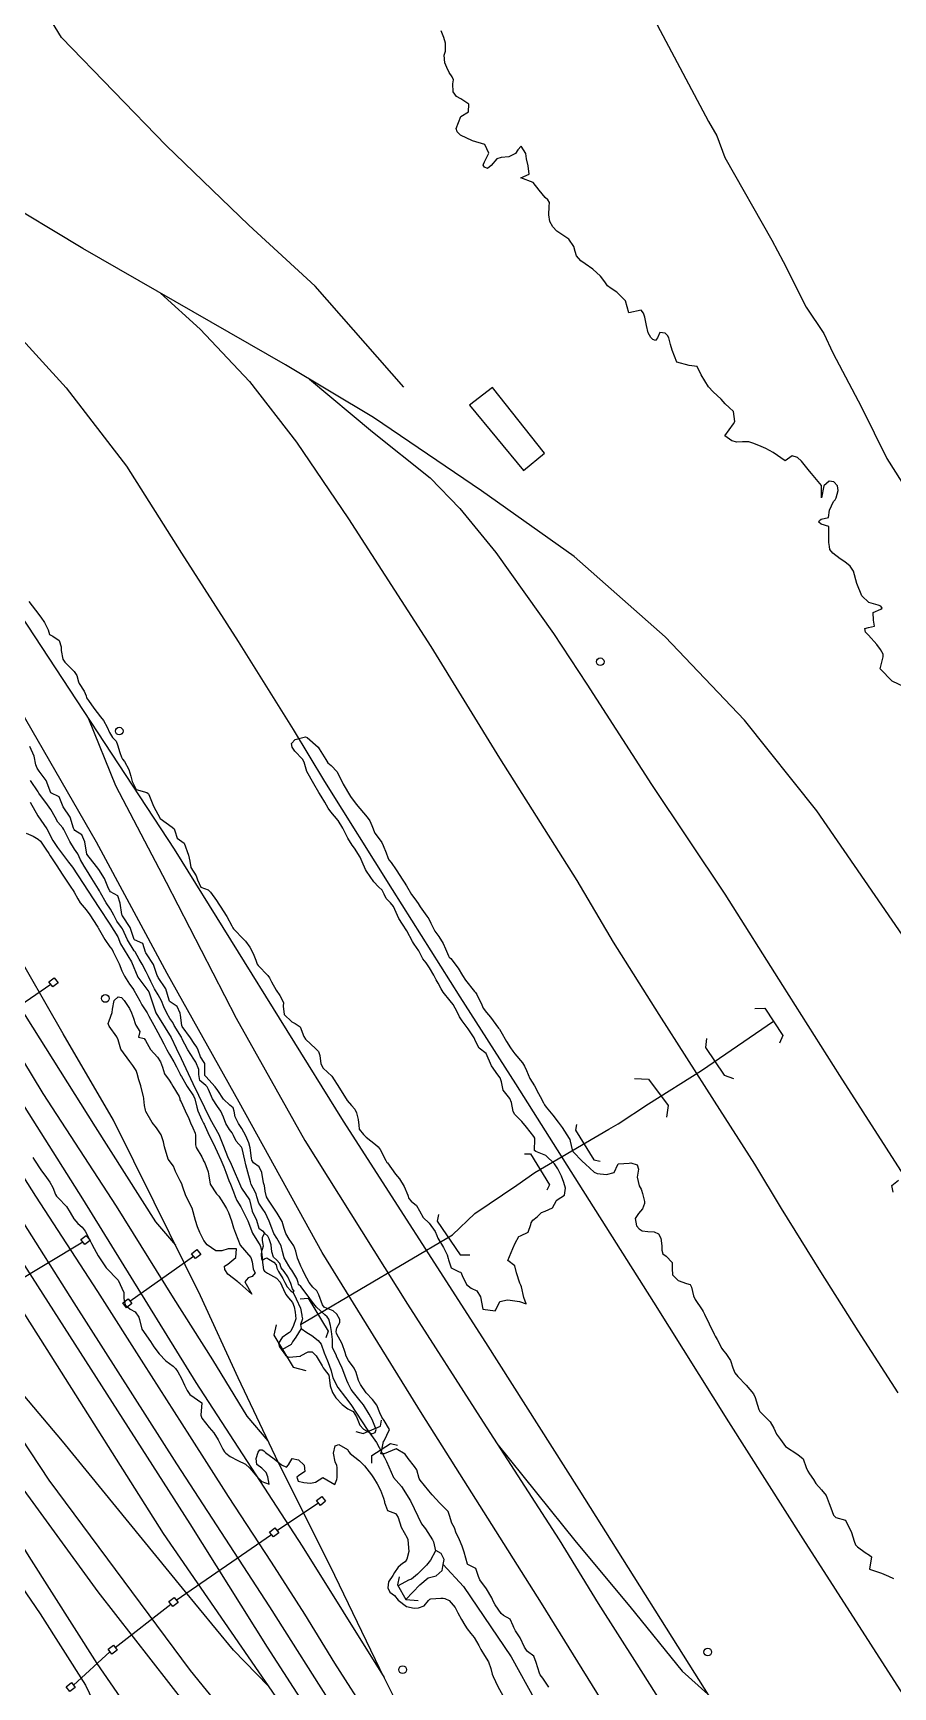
# Model space of a CAD drawing. Header units: metres. Extents: x 307586 to 320046, y 7427249 to 7434250.
# Drawn here: x 308448.7 to 308590, y 7433262 to 7433533.9 of the extents above; entities that cross this region are included whole.
import ezdxf

# ---------------------------------------------------------------- set-up
doc = ezdxf.new("R2010")
doc.units = ezdxf.units.M
doc.header["$MEASUREMENT"] = 0
for name, color, linetype in [('Area', 45, 'Continuous'), ('Curvas de Nivel 1m', 11, 'Continuous'), ('Divisa', 42, 'FENCELINE2'), ('Edificações', 30, 'Continuous'), ('Hidrografia', 140, 'Continuous'), ('Linha Férrea', 20, 'Continuous'), ('Pontes_Viadutos_Tubos', 190, 'Continuous'), ('Portico', 45, 'Continuous'), ('Postes', 20, 'Continuous')]:
    doc.layers.add(name, color=color, linetype=linetype)
doc.linetypes.add('FENCELINE2', pattern='A,0.25,-0.1,[132,ltypeshp.shx,S=0.1,R=0,X=-0.1,Y=0],-0.1,1', length=1.45)

msp = doc.modelspace()

# ---------------------------------------------------------------- linework, layer by layer
at = {"layer": 'Area'}
msp.add_polyline3d([(308546.14, 7433545.04, 709.41), (308559.74, 7433519.36, 709.46), (308561.12, 7433517.04, 709.37), (308562.43, 7433513.48, 709.46), (308570.15, 7433499.89, 709.36), (308572, 7433496.35, 709.37), (308575.76, 7433488.86, 709.51), (308578.67, 7433484.55, 709.37), (308580.17, 7433481.37, 709.43), (308584.89, 7433472.42, 709.34), (308589.05, 7433464, 709.2), (308591.49, 7433460.07, 709.23)], dxfattribs=at)
at = {"layer": 'Curvas de Nivel 1m', "flags": 128}
for points, elevation in [([(308591.91, 7433426.42), (308589.92, 7433427.37), (308587.95, 7433429.4), (308588.42, 7433431.39), (308588.42, 7433431.83), (308587.98, 7433432.6), (308587.41, 7433433.41), (308586.02, 7433434.93), (308585.55, 7433435.42), (308585.45, 7433436.01), (308586.03, 7433436.17), (308587, 7433436.44), (308586.84, 7433437.41), (308586.82, 7433438.64), (308588.06, 7433439.23), (308588.27, 7433439.4), (308588.07, 7433439.71), (308587.61, 7433439.87), (308586.08, 7433440.3), (308584.91, 7433441.43), (308584.11, 7433443.44), (308583.56, 7433445.45), (308583, 7433446.3), (308582.16, 7433446.98), (308581.38, 7433447.48), (308580.17, 7433448.39), (308579.68, 7433449), (308579.6, 7433449.5), (308579.53, 7433450.17), (308579.51, 7433451.5), (308579.51, 7433452.79), (308578.23, 7433453.19), (308577.88, 7433453.52), (308577.95, 7433453.81), (308578.24, 7433453.98), (308579.47, 7433454.28), (308579.6, 7433455.5), (308580.28, 7433456.91), (308580.57, 7433457.2), (308580.72, 7433457.49), (308581.06, 7433458.71), (308580.93, 7433459.48), (308580.31, 7433460.14), (308579.56, 7433460.25), (308578.69, 7433459.51), (308578.28, 7433457.52), (308578.3, 7433459.52), (308576.64, 7433461.54), (308576.34, 7433461.92), (308575.01, 7433463.55), (308574.36, 7433464.13), (308573.51, 7433464.42), (308572.35, 7433463.59), (308570.37, 7433464.96), (308569.16, 7433465.62), (308568.39, 7433465.94), (308567.18, 7433466.43), (308566.39, 7433466.73), (308565.32, 7433466.74), (308564.39, 7433466.68), (308563.56, 7433466.86), (308562.4, 7433467.71), (308563.86, 7433469.69), (308564.04, 7433470.08), (308563.85, 7433471.69), (308563.11, 7433472.35), (308562.47, 7433472.94), (308561.8, 7433473.72), (308560.49, 7433474.94), (308559.73, 7433475.74), (308558.52, 7433477.75), (308557.87, 7433479.09), (308556.54, 7433479.28), (308554.54, 7433479.8), (308553.76, 7433481.81), (308553.5, 7433482.74), (308553.23, 7433483.82), (308553, 7433484.22), (308552.6, 7433484.56), (308551.76, 7433484.69), (308551.35, 7433483.84), (308551.03, 7433483.4), (308550.59, 7433483.57), (308550.28, 7433483.85), (308549.82, 7433484.64), (308549.55, 7433485.86), (308549.26, 7433487.24), (308549.04, 7433487.87), (308548.65, 7433488.37), (308546.64, 7433487.9), (308546.09, 7433489.91), (308544.68, 7433491.34), (308543.74, 7433491.93), (308543.15, 7433492.39), (308542.7, 7433493), (308542.01, 7433493.96), (308540.73, 7433495.1), (308539.46, 7433495.98), (308538.75, 7433496.49), (308538.03, 7433497.27), (308537.8, 7433498), (308537.61, 7433498.84), (308536.78, 7433500.02), (308534.8, 7433501.34), (308534.13, 7433502.05), (308533.68, 7433502.92), (308533.52, 7433504.06), (308533.54, 7433505.38), (308533.59, 7433506.06), (308533.31, 7433506.51), (308532.87, 7433506.9), (308531.91, 7433508.08), (308530.9, 7433509.38), (308528.9, 7433510.11), (308530.27, 7433510.74), (308530.09, 7433512.1), (308529.81, 7433513.24), (308529.7, 7433514.1), (308528.97, 7433515.31), (308528.38, 7433514.7), (308528.02, 7433514.12), (308526.95, 7433513.55), (308525.65, 7433513.45), (308524.94, 7433513.23), (308524.03, 7433512.17), (308523.42, 7433511.68), (308522.93, 7433511.85), (308522.73, 7433512.19), (308522.74, 7433512.38), (308522.94, 7433512.74), (308523.62, 7433514.18), (308522.97, 7433515.59), (308520.98, 7433516.21), (308518.99, 7433517.12), (308518.43, 7433517.67), (308518.28, 7433518.24), (308519.02, 7433520.23), (308520.28, 7433520.97), (308520.35, 7433522.22), (308519.06, 7433523.13), (308518.34, 7433523.51), (308517.78, 7433524.25), (308517.74, 7433525.6), (308517.85, 7433526.25), (308517.61, 7433526.75), (308517.11, 7433527.46), (308516.71, 7433528.26), (308516.38, 7433529.02), (308516.31, 7433530.27), (308516.5, 7433530.92), (308516.52, 7433532.27), (308516.26, 7433533.2), (308515.78, 7433534.27)], 709), ([(308448.06, 7433440.45), (308449.13, 7433439.06), (308450.03, 7433437.92), (308450.63, 7433437.04), (308451.21, 7433435.83), (308451.44, 7433435.04), (308451.99, 7433434.77), (308453.01, 7433434.04), (308453.34, 7433433.01), (308453.37, 7433432.41), (308453.65, 7433431), (308453.95, 7433430.52), (308455.5, 7433428.98), (308455.92, 7433428.3), (308456.19, 7433427.26), (308456.31, 7433426.97), (308457.13, 7433425.71), (308457.48, 7433424.96), (308457.54, 7433424.63), (308457.87, 7433424.19), (308458.71, 7433422.94), (308459.84, 7433421.52), (308460.29, 7433420.93), (308460.93, 7433419.81), (308461.3, 7433418.92), (308461.8, 7433418.13), (308462.38, 7433417.49), (308462.62, 7433416.9), (308463.02, 7433415.64), (308463.29, 7433414.89), (308463.44, 7433414.57), (308463.75, 7433414.17), (308464.47, 7433412.87), (308464.82, 7433411.77), (308465.03, 7433410.87), (308465.69, 7433409.59), (308467.45, 7433409.07), (308467.68, 7433408.89), (308467.73, 7433408.83), (308467.78, 7433408.73), (308468.51, 7433406.82), (308469.63, 7433404.81), (308471.62, 7433403.38), (308471.92, 7433403.09), (308472.01, 7433402.78), (308472.4, 7433401.58), (308473.59, 7433400.76), (308474.29, 7433398.75), (308474.5, 7433397.8), (308474.69, 7433396.75), (308475.52, 7433395.37), (308475.76, 7433394.74), (308476.31, 7433393.53), (308477.5, 7433393.06), (308477.92, 7433392.71), (308478.86, 7433391.32), (308479.25, 7433390.69), (308479.47, 7433390.37), (308480.58, 7433388.68), (308481.43, 7433387.13), (308481.56, 7433386.81), (308481.65, 7433386.67), (308483.4, 7433384.93), (308483.65, 7433384.64), (308484.35, 7433383.66), (308484.92, 7433382.62), (308485.36, 7433381.52), (308485.59, 7433380.85), (308485.74, 7433380.61), (308487.33, 7433378.98), (308487.59, 7433378.59), (308487.94, 7433377.96), (308488.69, 7433376.58), (308489.29, 7433375.69), (308489.88, 7433374.56), (308489.86, 7433373.97), (308489.99, 7433372.56), (308491.24, 7433371.39), (308491.81, 7433371.11), (308492.64, 7433370.53), (308493.21, 7433368.97), (308493.5, 7433368.52), (308495.19, 7433366.91), (308495.43, 7433366.74), (308495.67, 7433366.49), (308495.84, 7433365.83), (308496.03, 7433364.49), (308496.4, 7433363.73), (308497.14, 7433363.11), (308497.81, 7433362.46), (308499.11, 7433360.45), (308500.33, 7433358.44), (308501.07, 7433357.63), (308501.64, 7433357), (308501.87, 7433356.42), (308502.14, 7433355.32), (308502.25, 7433354.41), (308502.34, 7433353.73), (308503.02, 7433352.83), (308503.48, 7433352.4), (308505, 7433351.21), (308505.46, 7433350.84), (308505.77, 7433350.37), (308506.73, 7433348.59), (308506.84, 7433348.35), (308506.88, 7433348.27), (308506.96, 7433348.17), (308508.32, 7433346.34), (308508.93, 7433345.57), (308509.75, 7433344.32), (308510.32, 7433342.89), (308510.5, 7433342.31), (308510.89, 7433341.9), (308511.76, 7433341.18), (308512.23, 7433340.29), (308512.86, 7433339.18), (308513.81, 7433338.27), (308514.83, 7433336.89), (308515.07, 7433336.26), (308515.26, 7433335.81), (308516.18, 7433334.25), (308516.78, 7433333.05), (308516.97, 7433332.44), (308517.01, 7433332.24), (308517.45, 7433330.92), (308518.75, 7433330.27), (308519.06, 7433330.21), (308519.27, 7433329.68), (308519.95, 7433328.2), (308520.72, 7433327.58), (308521.68, 7433327.14), (308522.25, 7433326.17), (308522.67, 7433324.16), (308524.67, 7433323.86), (308524.8, 7433324.02), (308524.82, 7433324.14), (308525.42, 7433325.4), (308526.7, 7433325.68), (308527.17, 7433325.64), (308528.69, 7433325.4), (308529.75, 7433325.02), (308529.38, 7433326.08), (308529.01, 7433327.8), (308528.92, 7433328.09), (308528.73, 7433328.43), (308528.19, 7433330.1), (308527.9, 7433331.24), (308526.77, 7433332.12), (308527.6, 7433334.11), (308527.95, 7433334.96), (308528.59, 7433336.09), (308528.82, 7433336.19), (308530.09, 7433336.82), (308530.54, 7433338.07), (308530.61, 7433338.31), (308530.85, 7433338.75), (308531.58, 7433339.34), (308532.28, 7433340.05), (308532.88, 7433340.27), (308534.1, 7433340.81), (308534.75, 7433342.02), (308534.84, 7433342.08), (308534.89, 7433342.1), (308536.05, 7433342.86), (308536.23, 7433344.01), (308535.98, 7433344.96), (308535.57, 7433346.01), (308534.95, 7433347.19), (308534.41, 7433348.03), (308532.98, 7433349.4), (308531.37, 7433350.06), (308531.13, 7433350.2), (308531.22, 7433352.07), (308531.19, 7433352.24), (308531.02, 7433352.54), (308529.81, 7433354.08), (308529.05, 7433354.98), (308527.9, 7433356.11), (308527.61, 7433356.65), (308527.36, 7433358.12), (308527.09, 7433358.77), (308525.99, 7433360.13), (308525.74, 7433361.52), (308525.52, 7433362.14), (308525.14, 7433362.68), (308524.05, 7433364.15), (308523.18, 7433366.16), (308522.05, 7433367.03), (308521.47, 7433368.19), (308521.21, 7433368.75), (308520.23, 7433370.2), (308519.25, 7433371.54), (308518.82, 7433372.21), (308518.46, 7433373.02), (308517.75, 7433374.23), (308517.28, 7433374.81), (308516.12, 7433376.25), (308515.83, 7433376.77), (308515.32, 7433377.71), (308514.97, 7433378.26), (308514.58, 7433379.02), (308513.9, 7433380.27), (308513.36, 7433381.06), (308512.81, 7433381.74), (308512.52, 7433382.29), (308512.14, 7433383.05), (308511.39, 7433384.13), (308511.27, 7433384.31), (308511.12, 7433384.59), (308510.16, 7433386.32), (308509.43, 7433387.43), (308508.87, 7433388.34), (308508.43, 7433389.37), (308507.98, 7433390.34), (308507.48, 7433390.94), (308506.79, 7433391.66), (308506.44, 7433392.37), (308506.12, 7433392.99), (308505.5, 7433393.58), (308504.76, 7433394.39), (308503.54, 7433396.16), (308503.39, 7433396.4), (308502.83, 7433397.69), (308502.51, 7433398.42), (308501.58, 7433399.9), (308501.2, 7433400.43), (308500.49, 7433401.55), (308500.01, 7433402.45), (308499.62, 7433403.22), (308498.85, 7433404.46), (308497.65, 7433405.87), (308497.22, 7433406.48), (308496.69, 7433407.5), (308496.07, 7433408.49), (308495.69, 7433409.06), (308494.86, 7433410.51), (308493.73, 7433412.52), (308493.29, 7433414.07), (308493.01, 7433414.53), (308491.77, 7433415.88), (308491.31, 7433416.55), (308491.23, 7433417.12), (308491.8, 7433417.76), (308493.5, 7433418.22), (308493.8, 7433418.11), (308495.58, 7433416.5), (308495.78, 7433416.26), (308496.85, 7433414.48), (308497.2, 7433413.93), (308497.74, 7433413.49), (308498.7, 7433412.46), (308499.71, 7433410.45), (308500.93, 7433408.44), (308501.67, 7433407.37), (308502.09, 7433406.84), (308502.43, 7433406.42), (308503.64, 7433405), (308504.07, 7433404.4), (308504.39, 7433403.63), (308504.92, 7433402.39), (308505.6, 7433401.44), (308506.06, 7433400.83), (308506.27, 7433400.37), (308506.75, 7433399.18), (308507.06, 7433398.36), (308507.22, 7433398.01), (308507.56, 7433397.57), (308508.41, 7433396.34), (308509.52, 7433394.67), (308509.74, 7433394.33), (308510.11, 7433393.72), (308510.95, 7433392.32), (308511.49, 7433391.58), (308512.01, 7433390.84), (308512.34, 7433390.3), (308513.45, 7433388.74), (308513.77, 7433388.28), (308514.11, 7433387.6), (308514.77, 7433386.27), (308515.41, 7433385.4), (308516.13, 7433384.25), (308516.51, 7433383.37), (308517.01, 7433382.24), (308517.14, 7433382), (308517.37, 7433381.77), (308518.62, 7433380.22), (308519.33, 7433378.98), (308519.81, 7433378.21), (308521.3, 7433376.37), (308521.39, 7433376.27), (308521.44, 7433376.19), (308521.64, 7433375.85), (308522.47, 7433374.17), (308522.71, 7433373.61), (308523.26, 7433372.9), (308523.89, 7433372.15), (308525.23, 7433370.33), (308525.37, 7433370.14), (308525.59, 7433369.77), (308526.56, 7433368.13), (308527.19, 7433367.11), (308527.6, 7433366.53), (308527.93, 7433366.11), (308529.16, 7433364.61), (308529.51, 7433364.09), (308529.84, 7433363.39), (308530.4, 7433362.08), (308531.12, 7433360.83), (308531.41, 7433360.36), (308531.55, 7433360.06), (308532.05, 7433359.1), (308532.62, 7433358.05), (308532.78, 7433357.74), (308533.08, 7433357.35), (308534.14, 7433356.03), (308535.05, 7433354.89), (308535.7, 7433354.01), (308536.84, 7433352.18), (308536.95, 7433352), (308537.01, 7433351.76), (308537.32, 7433350.32), (308537.48, 7433349.99), (308538.97, 7433348.47), (308539.52, 7433347.96), (308540.95, 7433346.64), (308541.43, 7433346.42), (308542.95, 7433346.29), (308544.25, 7433346.61), (308544.82, 7433347.9), (308544.87, 7433348), (308544.97, 7433348.05), (308546.7, 7433348.15), (308546.97, 7433348.19), (308548.02, 7433347.86), (308548.24, 7433347.14), (308548.01, 7433345.86), (308548.35, 7433344.43), (308548.66, 7433343.85), (308548.74, 7433343.68), (308548.91, 7433343.14), (308549.23, 7433341.85), (308549.24, 7433341.49), (308548.88, 7433340.65), (308548.21, 7433339.86), (308547.69, 7433339.03), (308547.88, 7433337.86), (308548.34, 7433337.36), (308548.83, 7433337.01), (308549.78, 7433336.89), (308550.83, 7433336.84), (308551.51, 7433336.5), (308551.92, 7433335.81), (308552.05, 7433334.56), (308552.04, 7433333.81), (308552.22, 7433333.25), (308552.78, 7433332.84), (308553.75, 7433331.79), (308553.74, 7433330.82), (308553.8, 7433329.79), (308554.74, 7433328.83), (308556.12, 7433328.37), (308556.73, 7433328.18), (308556.93, 7433327.76), (308557.29, 7433326.34), (308557.55, 7433325.75), (308558.68, 7433324.03), (308558.86, 7433323.73), (308559.06, 7433323.33), (308559.85, 7433321.72), (308560.64, 7433320.03), (308560.76, 7433319.83), (308560.85, 7433319.71), (308561.17, 7433319.16), (308561.95, 7433317.69), (308562.2, 7433317.29), (308562.59, 7433316.82), (308563.33, 7433315.67), (308563.75, 7433314.48), (308564.09, 7433313.66), (308564.55, 7433313.06), (308565.9, 7433311.65), (308566.53, 7433310.94), (308567.11, 7433310.22), (308567.43, 7433309.63), (308567.79, 7433308.33), (308568.03, 7433307.62), (308568.19, 7433307.33), (308568.48, 7433306.98), (308569.85, 7433305.6), (308570.45, 7433304.56), (308570.91, 7433303.58), (308571.56, 7433302.71), (308572.41, 7433301.56), (308574.4, 7433300.27), (308575.28, 7433299.53), (308575.81, 7433298.09), (308576.04, 7433297.52), (308576.36, 7433297.05), (308576.97, 7433296.13), (308577.39, 7433295.5), (308578.33, 7433294.42), (308579.06, 7433293.48), (308579.59, 7433292.18), (308579.82, 7433291.47), (308580.28, 7433290.28), (308580.67, 7433289.86), (308582.27, 7433289.44), (308583.22, 7433287.43), (308583.65, 7433286), (308583.91, 7433285.42), (308584.22, 7433285.05), (308585.48, 7433284.13), (308586.2, 7433283.71), (308586.53, 7433283.4), (308586.17, 7433281.4), (308587.7, 7433280.9), (308588.17, 7433280.72), (308589.29, 7433280.23), (308590.16, 7433279.88)], 709), ([(308533.5, 7433262.02), (308532.49, 7433263.49), (308532.1, 7433264.04), (308531.96, 7433264.32), (308531.39, 7433266.05), (308531.03, 7433267.09), (308530, 7433267.86), (308529.8, 7433268.07), (308529.5, 7433268.59), (308528.81, 7433270.08), (308528.04, 7433271.26), (308527.75, 7433271.8), (308527.64, 7433272.1), (308527.12, 7433273.16), (308526.07, 7433273.77), (308525.66, 7433274.12), (308524.69, 7433275.53), (308524.35, 7433276.14), (308524.11, 7433276.69), (308523.28, 7433278.15), (308522.15, 7433279.64), (308521.95, 7433280.16), (308521.49, 7433281.5), (308520.17, 7433282.17), (308520.16, 7433282.19), (308520.14, 7433282.22), (308519.61, 7433284.2), (308519.24, 7433285.17), (308518.82, 7433286.2), (308518.24, 7433287.48), (308518.07, 7433288.04), (308518, 7433288.21), (308517.54, 7433288.93), (308517.19, 7433290.23), (308516.93, 7433290.88), (308516.29, 7433291.53), (308515.57, 7433292.25), (308514.31, 7433293.63), (308513.8, 7433294.27), (308512.34, 7433296.01), (308512.21, 7433296.28), (308511.79, 7433297.72), (308511.41, 7433298.29), (308510.38, 7433299.56), (308509.88, 7433300.32), (308508.4, 7433301.19), (308506.46, 7433300.36), (308506.42, 7433300.33), (308506.39, 7433300.33), (308505.88, 7433300.37), (308506.02, 7433300.75), (308506.32, 7433302.36), (308506.35, 7433302.42), (308506.41, 7433302.49), (308507.34, 7433304.35), (308506.45, 7433305.83), (308506.06, 7433306.36), (308505.74, 7433307.09), (308505.22, 7433308.37), (308504.5, 7433309.3), (308503.48, 7433310.39), (308502.53, 7433311.76), (308502.31, 7433312.18), (308502.24, 7433312.4), (308501.86, 7433313.73), (308501.51, 7433314.42), (308500.57, 7433315.72), (308500.19, 7433316.43), (308500.01, 7433317.01), (308499.56, 7433318.44), (308498.63, 7433320.11), (308498.56, 7433320.45), (308498.64, 7433321.09), (308499.16, 7433321.94), (308499.17, 7433322.44), (308498.66, 7433323.29), (308498.05, 7433323.84), (308496.67, 7433324.39), (308496.55, 7433324.48), (308496.31, 7433324.85), (308495.69, 7433326.49), (308495.36, 7433327.14), (308494.72, 7433327.75), (308494.12, 7433328.51), (308493.33, 7433329.93), (308493.05, 7433330.52), (308492.76, 7433331.23), (308492.37, 7433332.13), (308492.22, 7433332.53), (308491.94, 7433333.69), (308491.58, 7433334.54), (308490.81, 7433335.64), (308490.29, 7433336.56), (308490.01, 7433337.37), (308489.69, 7433338.56), (308488.86, 7433339.92), (308488.41, 7433340.57), (308487.43, 7433342.04), (308487.11, 7433342.59), (308486.9, 7433343.53), (308486.78, 7433344.46), (308486.74, 7433344.59), (308486.63, 7433344.88), (308486.33, 7433346.6), (308485.9, 7433347.55), (308484.96, 7433348.17), (308484.7, 7433348.62), (308484.63, 7433348.96), (308484.4, 7433350.63), (308484.17, 7433351.46), (308483.71, 7433352.63), (308483.02, 7433353.84), (308482.71, 7433354.33), (308482.52, 7433354.65), (308481.93, 7433355.78), (308481.76, 7433356.66), (308481.63, 7433357.22), (308481.07, 7433357.66), (308480.06, 7433358.68), (308479.1, 7433360.09), (308478.67, 7433360.69), (308477.13, 7433362.4), (308476.98, 7433362.57), (308476.96, 7433362.71), (308476.95, 7433364.51), (308476.88, 7433364.71), (308476.27, 7433365.62), (308475.85, 7433366.73), (308475.66, 7433367.21), (308475.19, 7433367.8), (308474.59, 7433368.75), (308473.23, 7433370.59), (308473.16, 7433370.76), (308472.95, 7433372.47), (308472.9, 7433372.77), (308472.4, 7433373.91), (308471.27, 7433374.67), (308471.17, 7433374.79), (308471.12, 7433374.95), (308470.56, 7433376.8), (308469.32, 7433378.65), (308469.22, 7433378.81), (308469.15, 7433378.98), (308468.53, 7433380.82), (308467.37, 7433382.57), (308467.27, 7433382.73), (308467.23, 7433382.83), (308466.79, 7433384.24), (308465.39, 7433384.85), (308465.38, 7433384.88), (308464.72, 7433386.87), (308463.44, 7433388.78), (308463.4, 7433388.84), (308463.37, 7433388.88), (308463.31, 7433389.02), (308463.07, 7433390.89), (308462.69, 7433392.1), (308461.49, 7433392.75), (308461.33, 7433392.91), (308461.13, 7433393.28), (308460.47, 7433394.92), (308459.54, 7433396.42), (308459.16, 7433396.93), (308457.56, 7433398.95), (308457.22, 7433400.96), (308456.76, 7433402.11), (308455.61, 7433402.85), (308455.5, 7433402.98), (308455.4, 7433403.2), (308454.81, 7433404.99), (308453.66, 7433406.69), (308453.55, 7433407), (308453.02, 7433408.35), (308451.68, 7433409.03), (308450.87, 7433411.04), (308449.73, 7433412.59), (308449.4, 7433413.05), (308449.18, 7433413.61), (308448.92, 7433415.06), (308448.18, 7433416.66)], 709), ([(308447.61, 7433402.41), (308448.78, 7433401.88), (308449.6, 7433401.42), (308449.98, 7433401.05), (308450.85, 7433399.77), (308451.31, 7433399.03), (308451.56, 7433398.65), (308452.2, 7433397.67), (308452.62, 7433397.01), (308453.52, 7433395.63), (308453.96, 7433395), (308454.97, 7433393.51), (308455.31, 7433392.98), (308455.49, 7433392.67), (308456.09, 7433391.58), (308456.5, 7433390.96), (308457.46, 7433389.76), (308458.06, 7433388.94), (308459.28, 7433387.08), (308459.37, 7433386.93), (308459.42, 7433386.84), (308460.53, 7433384.92), (308461.38, 7433383.72), (308461.73, 7433383.25), (308461.89, 7433382.9), (308462.38, 7433381.91), (308462.88, 7433380.89), (308463.34, 7433379.77), (308463.78, 7433378.88), (308464.61, 7433377.57), (308465.11, 7433376.86), (308465.3, 7433376.57), (308466.26, 7433374.85), (308466.61, 7433374.18), (308467.26, 7433373.19), (308467.48, 7433372.83), (308467.77, 7433372.31), (308468.56, 7433370.82), (308469.22, 7433369.64), (308469.69, 7433368.81), (308470.23, 7433367.76), (308470.73, 7433366.79), (308471.17, 7433366.01), (308471.89, 7433364.78), (308472.33, 7433363.96), (308472.92, 7433362.76), (308472.99, 7433362.62), (308473.13, 7433362.38), (308474.08, 7433360.75), (308475.09, 7433359.19), (308475.33, 7433358.74), (308475.67, 7433357.34), (308475.84, 7433356.73), (308476.48, 7433355.28), (308476.76, 7433354.71), (308476.85, 7433354.53), (308477.03, 7433354.16), (308477.69, 7433352.7), (308478.38, 7433351.32), (308478.68, 7433350.69), (308478.98, 7433350.01), (308479.58, 7433348.68), (308480.1, 7433347.53), (308480.44, 7433346.67), (308480.92, 7433345.31), (308481.18, 7433344.67), (308481.69, 7433343.44), (308481.96, 7433342.65), (308482.24, 7433342), (308482.88, 7433340.96), (308483.07, 7433340.64), (308483.29, 7433340.21), (308484.03, 7433338.63), (308484.82, 7433336.62), (308486.06, 7433334.6), (308486.25, 7433334.06), (308486.37, 7433332.6), (308486.39, 7433332.22), (308486.61, 7433330.59), (308486.75, 7433330.36), (308487.28, 7433330.05), (308488.73, 7433329.24), (308489.33, 7433328.56), (308489.9, 7433327.37), (308490.29, 7433326.55), (308490.69, 7433326.01), (308491.39, 7433325.25), (308491.63, 7433324.54), (308491.79, 7433323.66), (308491.9, 7433322.53), (308491.56, 7433321.45), (308491.08, 7433320.54), (308490.88, 7433320.29), (308490.63, 7433320.12), (308489.69, 7433319.48), (308489.09, 7433318.57), (308489.22, 7433317.94), (308490.24, 7433316.55), (308490.58, 7433316.3), (308490.89, 7433316.24), (308492.58, 7433316.41), (308492.67, 7433316.43), (308492.81, 7433316.52), (308493.97, 7433317.12), (308494.59, 7433317.12), (308495.28, 7433316.49), (308496.23, 7433314.81), (308496.4, 7433314.48), (308496.55, 7433314.28), (308497.33, 7433313.26), (308497.48, 7433312.47), (308497.58, 7433311.52), (308497.93, 7433310.46), (308498.5, 7433309.58), (308499.51, 7433308.44), (308500.48, 7433307.74), (308501.34, 7433307.29), (308501.87, 7433306.41), (308502.44, 7433305.07), (308503.02, 7433304.39), (308504.43, 7433303.66), (308504.96, 7433303.84), (308505.11, 7433304.37), (308504.46, 7433305.98), (308504.22, 7433306.38), (308503.98, 7433306.87), (308503.06, 7433308.39), (308502.49, 7433309.08), (308501.37, 7433310.42), (308501.04, 7433310.95), (308500.53, 7433311.94), (308500.29, 7433312.43), (308500.15, 7433312.82), (308499.53, 7433314.44), (308498.62, 7433316.41), (308498.6, 7433316.45), (308498.58, 7433316.49), (308497.97, 7433317.84), (308497.94, 7433318.46), (308497.93, 7433319.15), (308497.76, 7433320.46), (308497.64, 7433321.47), (308497.36, 7433322.47), (308497.05, 7433322.87), (308496.66, 7433323.2), (308495.34, 7433324.49), (308494.68, 7433325.28), (308493.78, 7433326.51), (308492.72, 7433327.86), (308492.38, 7433328.19), (308492.33, 7433328.53), (308492.1, 7433329.17), (308491.24, 7433330.54), (308491.05, 7433330.84), (308490.76, 7433331.24), (308489.99, 7433332.56), (308489.75, 7433333.6), (308489.5, 7433334.56), (308488.81, 7433335.83), (308488.33, 7433336.57), (308487.96, 7433337.45), (308487.52, 7433338.58), (308486.86, 7433340.03), (308486.5, 7433340.6), (308485.85, 7433341.57), (308485.51, 7433342.61), (308485.38, 7433343.1), (308484.91, 7433344.03), (308484.6, 7433344.62), (308484.45, 7433345.09), (308484.04, 7433346.63), (308483.73, 7433347.86), (308483.53, 7433348.63), (308483.09, 7433350.54), (308483.07, 7433350.64), (308482.99, 7433350.75), (308482.1, 7433351.75), (308481.68, 7433352.66), (308481.46, 7433353.11), (308481.02, 7433353.69), (308480.41, 7433354.68), (308480.01, 7433355.72), (308479.6, 7433356.68), (308479.07, 7433357.45), (308478.23, 7433358.7), (308477.56, 7433360.25), (308477.35, 7433360.71), (308477.12, 7433360.92), (308476.12, 7433361.72), (308475.99, 7433362.73), (308475.96, 7433363.54), (308475.48, 7433364.74), (308475.16, 7433365.22), (308474.19, 7433366.75), (308473.2, 7433368.63), (308473.15, 7433368.71), (308473.16, 7433368.76), (308473.13, 7433368.83), (308471.94, 7433370.78), (308471.69, 7433371.24), (308471.24, 7433371.92), (308470.7, 7433372.8), (308470.25, 7433373.82), (308469.82, 7433374.8), (308469.29, 7433375.81), (308468.72, 7433376.82), (308468.11, 7433378.02), (308467.73, 7433378.83), (308467.33, 7433379.59), (308466.66, 7433380.84), (308466.19, 7433381.67), (308465.51, 7433382.86), (308465.45, 7433382.94), (308465.37, 7433383.04), (308464.27, 7433384.87), (308463.42, 7433386.68), (308463.29, 7433386.88), (308462.48, 7433387.94), (308462.03, 7433388.9), (308461.46, 7433389.9), (308460.75, 7433390.92), (308459.82, 7433392.6), (308459.64, 7433392.93), (308459.5, 7433393.18), (308458.41, 7433394.94), (308457.53, 7433396.34), (308457.13, 7433396.96), (308456.56, 7433397.98), (308456.07, 7433398.97), (308455.57, 7433399.78), (308454.79, 7433400.99), (308453.96, 7433402.64), (308453.79, 7433403), (308453.62, 7433403.24), (308452.81, 7433404.19), (308452.35, 7433405.02), (308451.65, 7433406.28), (308451.13, 7433407.04), (308449.68, 7433408.99), (308449.65, 7433409.05), (308449.58, 7433409.16), (308448.34, 7433411.06)], 708), ([(308448.69, 7433349.05), (308448.96, 7433348.64), (308450.04, 7433347.04), (308450.92, 7433345.76), (308451.48, 7433345.02), (308452, 7433344.11), (308452.41, 7433343.01), (308452.6, 7433342.72), (308452.89, 7433342.44), (308454.26, 7433340.99), (308454.86, 7433340), (308455.43, 7433338.97), (308456.12, 7433338.24), (308456.83, 7433337.59), (308457.31, 7433336.95), (308457.84, 7433335.91), (308458.34, 7433334.93), (308458.78, 7433334.1), (308459.46, 7433332.92), (308460.75, 7433330.91), (308462.72, 7433328.88), (308463.66, 7433326.87), (308463.67, 7433325.89), (308463.88, 7433324.87), (308464.67, 7433324.12), (308465.52, 7433323.7), (308466.13, 7433322.84), (308466.24, 7433322.43), (308466.63, 7433320.83), (308468.01, 7433318.82), (308468.59, 7433317.96), (308469.46, 7433316.8), (308470.57, 7433315.64), (308471.76, 7433314.77), (308472.17, 7433314.38), (308472.54, 7433313.82), (308473.13, 7433312.75), (308473.63, 7433311.64), (308474.07, 7433310.74), (308474.5, 7433310.1), (308476.48, 7433308.71), (308476.3, 7433306.71), (308476.46, 7433306.21), (308477.68, 7433304.7), (308478.42, 7433303.8), (308479.18, 7433302.68), (308479.95, 7433301.13), (308480.22, 7433300.67), (308480.39, 7433300.48), (308481.14, 7433299.9), (308482.37, 7433299.26), (308483.66, 7433298.63), (308484.36, 7433298.02), (308485.49, 7433296.61), (308486.33, 7433295.82), (308487.52, 7433295.39), (308487.34, 7433296.59), (308487.07, 7433297.31), (308486.36, 7433297.98), (308485.5, 7433298.61), (308485.38, 7433299.61), (308485.73, 7433300.61), (308486, 7433301), (308486.4, 7433301.03), (308486.65, 7433300.85), (308486.93, 7433300.59), (308488.38, 7433299.53), (308489.59, 7433298.56), (308490.36, 7433298.15), (308490.7, 7433298.54), (308491.34, 7433299.57), (308492.38, 7433299.34), (308493.3, 7433298.51), (308493.39, 7433297.47), (308492.35, 7433296.76), (308492.09, 7433296.52), (308492.33, 7433295.88), (308493.22, 7433295.62), (308494.33, 7433295.51), (308495.13, 7433295.69), (308496.34, 7433296.48), (308498.33, 7433295.31), (308498.67, 7433296.11), (308498.72, 7433296.45), (308498.73, 7433298.08), (308498.64, 7433298.45), (308498.37, 7433299.06), (308498.09, 7433300.45), (308498.41, 7433301.68), (308498.97, 7433301.89), (308500.4, 7433301.04), (308500.64, 7433300.68), (308500.85, 7433300.42), (308502.37, 7433299.18), (308503.19, 7433298.39), (308504.35, 7433296.91), (308504.7, 7433296.38), (308505.26, 7433295.44), (308505.83, 7433294.36), (308506.3, 7433293.07), (308506.47, 7433292.53), (308506.5, 7433292.36), (308506.99, 7433291.06), (308508.28, 7433290.56), (308508.49, 7433290.33), (308508.72, 7433289.87), (308509.25, 7433288.32), (308510.23, 7433286.57), (308510.28, 7433286.37), (308510.3, 7433286.31), (308510.34, 7433286.19), (308510.48, 7433284.31), (308510.18, 7433283.03), (308509.9, 7433282.59), (308509.45, 7433282.32), (308508.75, 7433281.74), (308508.16, 7433280.85), (308507.88, 7433280.33), (308507.16, 7433279.32), (308507.05, 7433278.35), (308507.39, 7433277.62), (308508.11, 7433277.04), (308508.76, 7433276.32), (308510.09, 7433275.26), (308511.38, 7433274.99), (308512.08, 7433275.04), (308513.02, 7433275.34), (308513.72, 7433276.26), (308513.92, 7433276.45), (308514.11, 7433276.51), (308515.74, 7433276.61), (308516.11, 7433276.62), (308516.43, 7433276.56), (308517.14, 7433276.22), (308518.09, 7433275.08), (308518.52, 7433274.21), (308519.13, 7433273.13), (308519.71, 7433272.19), (308520.05, 7433271.6), (308520.66, 7433270.8), (308521.24, 7433270.17), (308522.01, 7433268.82), (308522.3, 7433268.16), (308522.94, 7433267.2), (308523.57, 7433266.14), (308523.97, 7433265.04), (308524.2, 7433264.14), (308524.35, 7433263.74), (308525.11, 7433262.13), (308525.92, 7433260.64)], 709), ([(308590.11, 7433343.36), (308589.85, 7433344.44), (308590.94, 7433345.35)], 709)]:
    msp.add_lwpolyline(points, dxfattribs=dict(at, elevation=elevation))
at = {"layer": 'Curvas de Nivel 1m', "elevation": 709, "flags": 128}
msp.add_lwpolyline([(308462.71, 7433375.46), (308463.28, 7433375.36), (308463.72, 7433374.88), (308464.57, 7433373.56), (308464.94, 7433372.86), (308465.24, 7433372), (308465.5, 7433371.12), (308465.62, 7433370.85), (308466.29, 7433369.77), (308466.09, 7433368.85), (308466.98, 7433368.61), (308467.2, 7433368.32), (308468.06, 7433366.82), (308469.16, 7433365.54), (308469.66, 7433364.8), (308470.01, 7433363.94), (308470.35, 7433362.8), (308471.12, 7433361.78), (308471.5, 7433361.17), (308471.73, 7433360.78), (308472.75, 7433359.1), (308472.87, 7433358.76), (308472.88, 7433358.57), (308473.08, 7433358.23), (308473.76, 7433356.75), (308474.32, 7433355.47), (308474.63, 7433354.74), (308475.02, 7433353.95), (308475.37, 7433353.09), (308475.44, 7433352.73), (308475.44, 7433351.17), (308475.55, 7433350.73), (308476.49, 7433349.2), (308476.68, 7433348.71), (308476.76, 7433348.51), (308476.96, 7433348.21), (308477.54, 7433346.7), (308477.6, 7433346.03), (308477.83, 7433344.7), (308478.9, 7433343.12), (308479.25, 7433342.69), (308480.05, 7433341.5), (308480.55, 7433340.67), (308480.86, 7433340.05), (308481.33, 7433338.66), (308481.65, 7433337.48), (308481.99, 7433336.65), (308482.79, 7433334.64), (308484.5, 7433332.62), (308484.77, 7433331.91), (308484.93, 7433330.79), (308484.99, 7433330.62), (308485.23, 7433330.13), (308484.74, 7433329.49), (308484.06, 7433329.3), (308483.56, 7433328.63), (308484.7, 7433326.62), (308482.72, 7433328.33), (308482.57, 7433328.49), (308482.37, 7433328.65), (308480.74, 7433329.91), (308480.27, 7433330.67), (308480.2, 7433331.23), (308480.76, 7433331.53), (308482.06, 7433332.65), (308482.18, 7433334.04), (308480.79, 7433334.08), (308479.74, 7433333.73), (308478.78, 7433333.71), (308477.37, 7433334.7), (308476.8, 7433335.43), (308476.14, 7433336.72), (308475.77, 7433337.67), (308475.45, 7433338.73), (308474.87, 7433340.74), (308473.84, 7433342.75), (308473.32, 7433344.35), (308473.18, 7433344.76), (308472.92, 7433345.21), (308472.15, 7433346.77), (308471.81, 7433347.64), (308470.96, 7433348.79), (308470.33, 7433350.8), (308470.15, 7433351.65), (308469.81, 7433352.8), (308469.02, 7433353.94), (308468.32, 7433354.82), (308467.28, 7433356.61), (308467.19, 7433356.83), (308467.07, 7433357.61), (308466.96, 7433358.71), (308466.94, 7433358.83), (308466.88, 7433359.04), (308466.43, 7433360.84), (308466.11, 7433361.83), (308465.83, 7433362.85), (308465.66, 7433363.37), (308465.15, 7433364.17), (308464.63, 7433364.87), (308463.18, 7433366.88), (308462.73, 7433368.42), (308462.48, 7433368.89), (308461.23, 7433370.68), (308461.11, 7433370.91), (308461.08, 7433371.07), (308461.24, 7433371.51), (308461.73, 7433372.9), (308461.78, 7433373.43), (308462.09, 7433374.9)], close=True, dxfattribs=at)
at = {"layer": 'Divisa'}
msp.add_lwpolyline([(308509.66, 7433475.68), (308495.08, 7433492.33), (308484.18, 7433502.33), (308470.59, 7433515.45), (308453.4, 7433533.19), (308451.32, 7433536.61), (308452.07, 7433544.25), (308453.06, 7433548.04), (308451.98, 7433552.82), (308449.43, 7433558.12), (308450.57, 7433558.97)], dxfattribs=at)
at = {"layer": 'Edificações'}
msp.add_lwpolyline([(308524.22, 7433475.63), (308520.44, 7433472.76), (308529.31, 7433462.01), (308532.78, 7433464.87)], close=True, dxfattribs=at)
at = {"layer": 'Hidrografia'}
for points in [[(308448.24, 7433407.47), (308449.54, 7433405.21), (308451, 7433403.1), (308451.97, 7433401.16), (308452.78, 7433400.03), (308454.55, 7433397.61), (308455.2, 7433396.8), (308459.57, 7433390.17), (308461.35, 7433387.42), (308462.65, 7433385.32), (308463.13, 7433384.18), (308464.94, 7433381.25), (308465.96, 7433378.72), (308467.78, 7433376.28), (308468.9, 7433372.84), (308470.42, 7433370.41), (308471.43, 7433368.79), (308472.24, 7433367.06), (308473.05, 7433365.34), (308474.99, 7433361.26), (308477.83, 7433355.39), (308479.25, 7433352.85), (308480.06, 7433350.93), (308480.67, 7433349.21), (308481.27, 7433347.99), (308483, 7433344.02), (308484.32, 7433342.09), (308484.73, 7433340.27), (308485.44, 7433338.75), (308485.84, 7433337.43), (308486.45, 7433337.02), (308486.75, 7433336.62)], [(308544.9, 7433354.6), (308549.9, 7433357.87), (308558.57, 7433363.36), (308570.42, 7433371.47)], [(308492.71, 7433321.64), (308494.82, 7433322.88), (308517.69, 7433336.38), (308521.33, 7433339.85), (308528.26, 7433344.52), (308531.2, 7433346.6), (308543.33, 7433353.7), (308544.9, 7433354.6)], [(308491.49, 7433326.89), (308492, 7433325.82), (308492.71, 7433324.29), (308492.91, 7433323.17), (308492.91, 7433322.97), (308493.02, 7433322.56), (308492.71, 7433321.64), (308492.81, 7433320.93), (308493.73, 7433320.31), (308494.55, 7433319.8), (308495.57, 7433318.99), (308496.08, 7433318.38), (308496.59, 7433316.95), (308497.1, 7433315.62), (308497.4, 7433314.91), (308497.71, 7433313.99), (308498.02, 7433312.87), (308498.83, 7433311.24), (308500.06, 7433309.6), (308500.98, 7433308.48), (308503.66, 7433304.37), (308505.15, 7433302.22), (308506.47, 7433299.75), (308506.8, 7433299.09), (308507.96, 7433296.44), (308509.28, 7433294.96), (308510.76, 7433292.65), (308512.58, 7433288.85), (308513.24, 7433288.03), (308514.4, 7433286.21), (308514.56, 7433285.88), (308514.89, 7433284.39)], [(308492.81, 7433320.93), (308491.92, 7433319.53), (308491.39, 7433318.74), (308491.13, 7433318.34), (308489.71, 7433317.49)], [(308514.89, 7433284.39), (308514.07, 7433282.88), (308513.41, 7433282.05), (308512.58, 7433281.23), (308511.92, 7433280.57), (308510.93, 7433279.74), (308510.44, 7433279.58), (308508.76, 7433278.65)], [(308509.99, 7433276.42), (308512.3, 7433278.82), (308513.64, 7433279.98), (308514.97, 7433280.32), (308515.97, 7433281.15), (308516.14, 7433282.15), (308516.3, 7433282.98), (308515.97, 7433283.65), (308515.8, 7433283.98), (308514.93, 7433284.46)], [(308516.14, 7433282.15), (308519.49, 7433278.52), (308527.29, 7433266.98), (308535.28, 7433252.54), (308536.64, 7433249.48), (308538.17, 7433247.11), (308539.52, 7433244.73), (308541.05, 7433242.53), (308541.9, 7433240.49), (308542.92, 7433238.29), (308543.94, 7433237.44), (308544.9, 7433235.91)]]:
    msp.add_lwpolyline(points, dxfattribs=at)
msp.add_lwpolyline([(308486.75, 7433336.62), (308486.41, 7433335.9), (308486.41, 7433335.4), (308486.47, 7433334.82), (308486.54, 7433334.51), (308486.41, 7433333.94), (308486.28, 7433333.68), (308486.22, 7433333.11), (308486.28, 7433332.41), (308486.47, 7433332.22), (308486.79, 7433332.41), (308487.17, 7433332.6), (308487.49, 7433332.35), (308488.31, 7433331.84), (308488.69, 7433331.4), (308488.82, 7433330.89), (308489.08, 7433330.32), (308489.77, 7433329.17), (308490.09, 7433328.54), (308490.47, 7433327.78), (308491.11, 7433327.14), (308491.49, 7433326.89), (308491.62, 7433327.08), (308491.36, 7433327.46), (308491.11, 7433328.35), (308490.6, 7433329.43), (308490.03, 7433330.32), (308489.52, 7433330.95), (308489.27, 7433331.65), (308488.76, 7433332.22), (308488.25, 7433332.67), (308488, 7433333.55), (308487.87, 7433334.7), (308487.55, 7433335.71), (308487.3, 7433336.16)], close=True, dxfattribs=at)
at = {"layer": 'Linha Férrea'}
for points in [[(308229.17, 7433702.88), (308235.83, 7433688.04), (308244.77, 7433670.65), (308256.64, 7433653.09), (308268.51, 7433634.38), (308280.54, 7433616.49), (308297.18, 7433590.57), (308312.65, 7433566.31), (308333.38, 7433533.47), (308351.52, 7433505.38), (308369.07, 7433477.78), (308389.56, 7433445.61), (308412.38, 7433409.99), (308434.96, 7433376.88), (308456.86, 7433342.28), (308475.51, 7433312.09), (308492.98, 7433285.16), (308506.42, 7433263.59)], [(308254.53, 7433623.81), (308314.95, 7433529.66), (308351.63, 7433472.08), (308366.31, 7433449.62), (308373.75, 7433437.3), (308381.43, 7433425.26), (308392.69, 7433407.96), (308392.69, 7433407.96), (308404.34, 7433390.97), (308418.19, 7433369.1), (308432.17, 7433347.16), (308450.98, 7433317.51), (308470.11, 7433287.28), (308488.58, 7433260.44), (308500.69, 7433245.63), (308508.02, 7433237.19)], [(308253.4, 7433605.39), (308317.69, 7433503.2), (308358.16, 7433439.58), (308382.26, 7433402.05), (308404.7, 7433367.32), (308425.35, 7433335.37), (308451.33, 7433296.04), (308474.56, 7433264.76), (308496.07, 7433238.28), (308523.99, 7433206.56), (308552.64, 7433175.65), (308573.08, 7433155.02), (308595.96, 7433132.69)], [(308257.58, 7433589.54), (308307.3, 7433511.76), (308314.43, 7433500.47), (308327.38, 7433480.52), (308339.19, 7433462.1), (308352.64, 7433441.03), (308370.31, 7433413.63), (308382.64, 7433394.17), (308396.47, 7433372.65), (308407.5, 7433355.29), (308417.68, 7433339.18), (308430.88, 7433318.32), (308444.17, 7433298.58), (308459.39, 7433277.65), (308473.91, 7433259.06), (308485.41, 7433244.87), (308499.34, 7433228.27), (308514.57, 7433211.05), (308528.12, 7433196.04), (308538.7, 7433184.57), (308554.77, 7433167.54), (308580.14, 7433142.44), (308597.13, 7433126.09)], [(308526.51, 7433214.57), (308517.95, 7433227.83), (308509.89, 7433240.55), (308498.57, 7433257.98), (308487.64, 7433275.2), (308472.37, 7433298.69), (308455.48, 7433325.16), (308437.56, 7433353.43), (308418.18, 7433382.93), (308403.34, 7433405.61), (308388.67, 7433428.95), (308370.64, 7433456.89), (308356.29, 7433479.41), (308340.43, 7433504.26), (308325, 7433528.78), (308309.46, 7433553.04)], [(308307.28, 7433548.8), (308328.41, 7433515.52), (308353.18, 7433476.7), (308377.73, 7433438), (308402.84, 7433400.07), (308435.78, 7433349.31), (308474.48, 7433288.85), (308487.21, 7433268.56), (308502.73, 7433244.51), (308509.93, 7433234.56), (308519.02, 7433223.57), (308531.93, 7433208.05), (308546.25, 7433191.05), (308568.47, 7433165.79), (308586.52, 7433148.87), (308622.32, 7433115.83)], [(308334.01, 7433547.26), (308348.71, 7433524.18), (308363.64, 7433500.69), (308373.63, 7433484.98), (308382.53, 7433470.92), (308392.11, 7433455.77), (308398.6, 7433445.54), (308406.71, 7433433.56), (308417.11, 7433420.09), (308427.31, 7433404.32), (308437.69, 7433387.86), (308447.42, 7433372.42), (308458.93, 7433354.09), (308468.84, 7433338.51), (308472.15, 7433334.68)], [(308373.07, 7433545.81), (308384.75, 7433531.51), (308397.68, 7433512.98), (308437.47, 7433452.21), (308471.92, 7433399.75), (308499.69, 7433355.03), (308523.11, 7433318.67), (308538.42, 7433294.51), (308561.81, 7433257.36), (308580.54, 7433228.38), (308597.13, 7433203.6)], [(308319.85, 7433544.4), (308337.68, 7433516.25), (308351.67, 7433494.12), (308365.55, 7433472.69), (308375.16, 7433457.59), (308383.97, 7433443.81), (308393.58, 7433428.71), (308403.77, 7433412.51), (308412.95, 7433398.68), (308421.4, 7433385.69), (308431, 7433371.12), (308441.46, 7433354.75), (308449.14, 7433342.7), (308459.32, 7433327.04), (308466.89, 7433315.13), (308474.42, 7433303.29), (308480.79, 7433293.34), (308487.89, 7433282.56), (308493.36, 7433274.01), (308498.27, 7433265.95), (308504.04, 7433256.96)], [(308543.24, 7433194.62), (308535.92, 7433207.21), (308525.5, 7433225.44), (308519.66, 7433237.16), (308513.84, 7433248.8), (308505.73, 7433264.99), (308497.64, 7433281.82), (308489.06, 7433298.88), (308482.42, 7433312.82), (308476.27, 7433326.32), (308468.66, 7433341.72), (308461.98, 7433355.22), (308453.71, 7433369.42), (308445.08, 7433384.42), (308436.8, 7433401.77), (308428.49, 7433418.84), (308419.9, 7433434.64), (308410.21, 7433452.77), (308400.47, 7433469.97), (308391.13, 7433484.16), (308370.37, 7433516.46), (308354.58, 7433541.65)], [(308591.63, 7433385.64), (308577.54, 7433406.04), (308565.64, 7433420.97), (308552.62, 7433434.69), (308537.68, 7433447.87), (308522.41, 7433458.67), (308504.71, 7433470.71), (308490.22, 7433479.36), (308456.9, 7433498.51), (308456.9, 7433498.51), (308456.9, 7433498.51), (308442.67, 7433507.04), (308433.8, 7433511.79), (308418.38, 7433519.96), (308402.6, 7433529.51), (308389.34, 7433539.05)], [(308389.34, 7433539.05), (308398.39, 7433530.39), (308413.58, 7433516.66), (308434.74, 7433496.89), (308454.19, 7433475.59), (308464.1, 7433462.7), (308473.12, 7433448.44), (308482.42, 7433433.87), (308491.49, 7433419.43), (308496.61, 7433410.9), (308507.77, 7433393.1), (308518.88, 7433375.5), (308528.01, 7433361.2), (308538.41, 7433344.67), (308550.68, 7433325.31), (308563.01, 7433305.6), (308575.23, 7433286.4), (308591.67, 7433260.78), (308613.83, 7433227.88), (308632.81, 7433205.53), (308661.98, 7433167.5), (308679.74, 7433143.66), (308683.69, 7433138.65)], [(308337.36, 7433534.58), (308347.99, 7433517.91), (308358.76, 7433500.66), (308367.26, 7433487.43), (308375.26, 7433474.83), (308383.79, 7433461.86), (308395.01, 7433443.89), (308408.42, 7433423.2), (308419.86, 7433405.99), (308435.67, 7433383.83), (308450.33, 7433359.59), (308462.41, 7433341.07), (308471.78, 7433325.98), (308478.21, 7433315.83), (308483.86, 7433306.54), (308487.34, 7433302.49)], [(308701.91, 7433056.52), (308678.32, 7433073.75), (308657.77, 7433091.16), (308641.76, 7433109), (308632.32, 7433121.81), (308614.21, 7433148.43), (308592.95, 7433181.04), (308569.95, 7433217.26), (308546.64, 7433252.62), (308532.31, 7433275.78), (308512.7, 7433306.9), (308496.24, 7433333.44), (308482.61, 7433358.16), (308470.8, 7433379.34), (308459.14, 7433400.91), (308445.67, 7433424.3), (308431.42, 7433450.51), (308421.5, 7433469.97), (308413.86, 7433485.89), (308409.72, 7433494.59)], [(308469.68, 7433491.17), (308476.18, 7433485.25), (308484.29, 7433476.64), (308492.03, 7433466.67), (308500.57, 7433454.07), (308514.13, 7433433.07), (308525.39, 7433414.72), (308538.11, 7433394.63), (308544.08, 7433384.45), (308551.57, 7433372.58), (308560.66, 7433358.32), (308567.28, 7433347.98), (308571.66, 7433340.67), (308578.13, 7433330.29), (308584.28, 7433320.59), (308590.83, 7433310.36)], [(308494.16, 7433477), (308504.53, 7433468.38), (308514.02, 7433460.78), (308518.86, 7433455.76), (308524.78, 7433448.51), (308534.26, 7433435.19), (308539.74, 7433426.87), (308550.37, 7433410.37), (308562.41, 7433392.35), (308571.89, 7433377.32), (308581.25, 7433362.55), (308592.77, 7433344.61)], [(308457.84, 7433421.19), (308462.31, 7433410.21), (308470.63, 7433394.31), (308482.14, 7433372), (308493.42, 7433351.85), (308510.29, 7433324.98), (308522.68, 7433305.54), (308535.18, 7433286.23), (308541.63, 7433275.77), (308547.97, 7433265.78), (308560.6, 7433245.79), (308584.31, 7433211.19), (308588.85, 7433202.91), (308596.65, 7433192.41), (308606.19, 7433180.58), (308616.33, 7433167.84), (308622.97, 7433159.53), (308626.79, 7433154.19), (308631.87, 7433148.25)], [(308365.37, 7433401.15), (308373.66, 7433390.87), (308381.73, 7433379.91), (308395.83, 7433358.25), (308410.73, 7433334.78), (308421.09, 7433318.68), (308432.96, 7433299.98), (308443.01, 7433284.09), (308449.89, 7433274.04), (308457.38, 7433262.33), (308464.31, 7433247.75), (308467.69, 7433238), (308472.75, 7433222.02), (308476.75, 7433203.22), (308479.72, 7433182.81), (308482.16, 7433167), (308485.66, 7433149.92), (308490.33, 7433135.65), (308501.75, 7433111.08), (308507.16, 7433099.26)], [(308616.34, 7433100.86), (308586.52, 7433127.37), (308565.51, 7433146.35), (308546.23, 7433163.29), (308516.22, 7433190.37), (308502.64, 7433205.22), (308489.58, 7433220.89), (308480.87, 7433233.52), (308472.78, 7433246.07), (308465.35, 7433257.08), (308459.26, 7433265.88), (308448.09, 7433283.46), (308437.99, 7433299.8), (308429.7, 7433313.86), (308413.06, 7433338.01), (308395.96, 7433365.81), (308386.28, 7433381.06), (308379.39, 7433390.79), (308370.8, 7433401.54)], [(308487.37, 7433262.2), (308481.66, 7433268.08), (308473.27, 7433278.27), (308453.6, 7433302.42), (308433.79, 7433325.84), (308424.21, 7433337.14)], [(308524.95, 7433302.03), (308538.01, 7433285.85), (308546.79, 7433275.27), (308555.4, 7433264.6), (308559.63, 7433260.82)]]:
    msp.add_lwpolyline(points, dxfattribs=at)
at = {"layer": 'Pontes_Viadutos_Tubos'}
for points in [[(308567.35, 7433373.54), (308569.01, 7433373.64), (308571.95, 7433369.13), (308571.4, 7433367.84)], [(308559.42, 7433368.61), (308559.23, 7433367.14), (308562.29, 7433362.61), (308563.86, 7433362.05)], [(308547.58, 7433362.05), (308549.89, 7433361.96), (308553.13, 7433357.62), (308552.85, 7433355.68)], [(308538.07, 7433354.49), (308537.87, 7433353.55), (308540.89, 7433348.66), (308541.96, 7433348.46)], [(308529.49, 7433349.67), (308530.49, 7433349.67), (308533.58, 7433344.57), (308533.18, 7433343.7)], [(308515.37, 7433339.68), (308515.16, 7433338.6), (308518.9, 7433333.04), (308520.51, 7433333.04)], [(308492.65, 7433325.86), (308493.94, 7433325.96), (308497.26, 7433320.51), (308496.83, 7433319.44)], [(308488.69, 7433321.56), (308488.3, 7433319.85), (308491.46, 7433314.59), (308493.56, 7433314.06)], [(308501.79, 7433304.05), (308502.97, 7433303.69), (308505.84, 7433304.92), (308505.99, 7433305.89)], [(308504.4, 7433298.84), (308504.4, 7433300.06), (308507.47, 7433302.06), (308508.65, 7433301.75)], [(308508.91, 7433280.12), (308508.65, 7433278.84), (308509.99, 7433276.42), (308512, 7433276.26)]]:
    msp.add_lwpolyline(points, dxfattribs=at)
at = {"layer": 'Portico'}
for points in [[(308437.51, 7433367.86), (308451.65, 7433377.54)], [(308439.64, 7433324.87), (308456.92, 7433335.18)], [(308464.66, 7433325.44), (308475.11, 7433332.84)], [(308488.79, 7433287.77), (308495.64, 7433292.28)], [(308472.26, 7433276.32), (308487.92, 7433287.1)], [(308462.24, 7433268.49), (308471.38, 7433275.65)], [(308455.36, 7433262.34), (308461.37, 7433267.81)]]:
    msp.add_lwpolyline(points, dxfattribs=at)
for points in [[(308451.34, 7433377.94), (308452.21, 7433378.61), (308452.84, 7433377.8), (308451.96, 7433377.13)], [(308456.61, 7433335.58), (308457.48, 7433336.25), (308458.1, 7433335.45), (308457.23, 7433334.77)], [(308474.8, 7433333.24), (308475.67, 7433333.92), (308476.3, 7433333.11), (308475.42, 7433332.44)], [(308463.48, 7433325.18), (308464.35, 7433325.85), (308464.97, 7433325.04), (308464.1, 7433324.37)], [(308495.33, 7433292.68), (308496.2, 7433293.36), (308496.82, 7433292.55), (308495.95, 7433291.88)], [(308487.6, 7433287.5), (308488.48, 7433288.17), (308489.1, 7433287.37), (308488.23, 7433286.69)], [(308471.07, 7433276.05), (308471.95, 7433276.72), (308472.57, 7433275.92), (308471.69, 7433275.24)], [(308461.06, 7433268.22), (308461.93, 7433268.89), (308462.55, 7433268.08), (308461.68, 7433267.41)], [(308454.18, 7433262.07), (308455.05, 7433262.74), (308455.67, 7433261.94), (308454.8, 7433261.26)]]:
    msp.add_lwpolyline(points, close=True, dxfattribs=at)
at = {"layer": 'Postes'}
for centre in [(308541.94, 7433430.56), (308462.9, 7433419.17), (308460.61, 7433375.21), (308559.61, 7433267.77), (308509.48, 7433264.87)]:
    msp.add_circle(centre, 0.629, dxfattribs=at)

doc.saveas('drawing.dxf')
